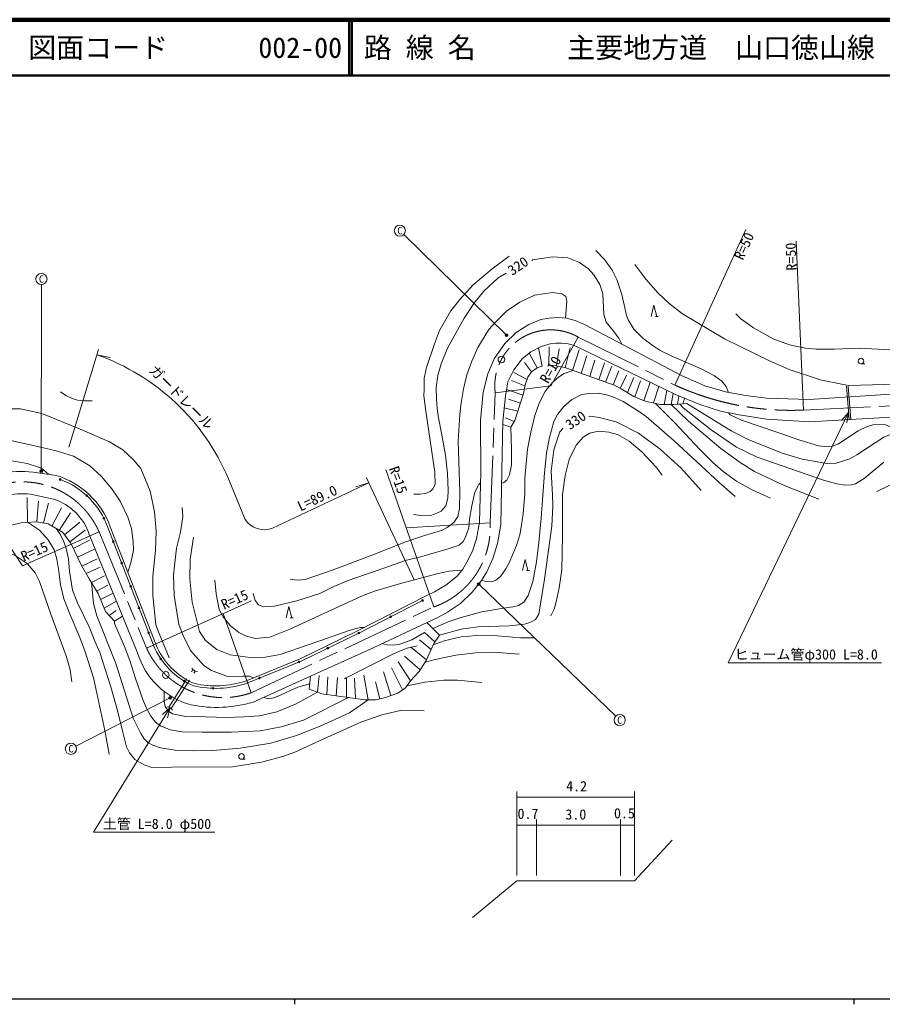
# Model space of a CAD drawing. Units: millimetres, scale not verified, with parts at other scales. Extents: x 40000 to 680000, y 20000 to 380000.
# Drawn here: x 118850 to 273062, y 204000 to 380000 of the extents above; entities that cross this region are included whole.
import ezdxf
from ezdxf.enums import TextEntityAlignment as Align

# ---------------------------------------------------------------- set-up
doc = ezdxf.new("R2010")
doc.units = ezdxf.units.MM
doc.header["$LTSCALE"] = 1000
doc.linetypes.add('CHAIN', pattern=[18.5, 12, -1.5, 3.5, -1.5])
doc.linetypes.add('DASHED', pattern=[7.5, 6, -1.5])
for name, color, linetype, lineweight in [('M-BGD', 7, 'Continuous', 13), ('M-BMK', 2, 'CHAIN', 13), ('M-BMK-SRVR', 3, 'Continuous', 13), ('M-STR-HTXT', 7, 'Continuous', 13), ('M-STR-STRC', 7, 'Continuous', 13), ('M-TTL', 2, 'Continuous', 140), ('M-TTL-BAND', 7, 'Continuous', 25), ('M-TTL-LINE', 7, 'Continuous', 50)]:
    doc.layers.add(name, color=color, linetype=linetype, lineweight=lineweight)
doc.layers.add('M-TTL-TXT', color=7, linetype='Continuous')
doc.styles.add('ＭＳ ゴシック', font='')
doc.styles.get('ＭＳ ゴシック').set_extended_font_data('MS Gothic')

msp = doc.modelspace()

# ---------------------------------------------------------------- hatches: boundary and pattern name
at = {"layer": 'M-BGD'}
for points in [[(125924, 297822, -0.41421), (126074, 297972, -0.41421), (126224, 297822, -1)], [(130682, 294920, -0.41421), (130832, 295070, -0.41421), (130982, 294920, -1)], [(133751, 290877, -0.41421), (133901, 291027, -0.41421), (134051, 290877, -1)], [(135434, 286723, -0.41421), (135584, 286873, -0.41421), (135734, 286723, -1)], [(136931, 282859, -0.41421), (137081, 283009, -0.41421), (137231, 282859, -1)], [(138542, 278702, -0.41421), (138692, 278852, -0.41421), (138842, 278702, -1)], [(190721, 276190, -0.41421), (190871, 276340, -0.41421), (191021, 276190, -1)], [(140042, 274830, -0.41421), (140192, 274980, -0.41421), (140342, 274830, -1)], [(185020, 273278, -0.41421), (185170, 273428, -0.41421), (185320, 273278, -1)], [(141759, 270399, -0.41421), (141909, 270549, -0.41421), (142059, 270399, -1)], [(179318, 270366, -0.41421), (179468, 270516, -0.41421), (179618, 270366, -1)], [(173787, 267676, -0.41421), (173937, 267826, -0.41421), (174087, 267676, -1)], [(143901, 265780, -0.41421), (144051, 265930, -0.41421), (144201, 265780, -1)], [(168642, 265204, -0.41421), (168792, 265354, -0.41421), (168942, 265204, -1)], [(161550, 262307, -0.41421), (161700, 262457, -0.41421), (161850, 262307, -1)], [(148076, 261792, -0.41421), (148226, 261942, -0.41421), (148376, 261792, -1)], [(153284, 260482, -0.41421), (153434, 260632, -0.41421), (153584, 260482, -1)]]:
    msp.add_hatch(color=256, dxfattribs=at).paths.add_polyline_path(points)
at = {"layer": 'M-STR-HTXT'}
for points in [[(205895, 323845, -0.41421), (206145, 323595, -0.41421), (205896, 323345, -1)], [(122887, 299491, -1), (122529, 299141, -1)], [(200912, 278867, -1), (200907, 279367, -1)], [(145511, 258851, -0.41421), (145827, 259009, -0.41421), (145986, 258693, -1)]]:
    msp.add_hatch(color=256, dxfattribs=at).paths.add_polyline_path(points)

# ---------------------------------------------------------------- linework, layer by layer
at = {"layer": 'M-BGD'}
for p, q in [((232488, 326957), (232988, 326957)), ((211338, 317798), (209921, 320412)), ((214801, 318143), (215270, 321190)), ((216343, 317784), (217276, 321352)), ((217699, 317315), (218872, 320993)), ((210349, 317069), (209067, 318711)), ((219214, 316770), (220247, 320004)), ((220799, 316199), (221659, 319170)), ((222389, 315626), (223387, 318635)), ((209551, 315691), (207218, 316914)), ((223594, 315192), (224715, 318045)), ((224934, 314710), (225973, 317254)), ((269256, 318477), (269923, 318477)), ((209168, 314543), (206773, 315490)), ((226173, 314104), (227350, 316488)), ((227506, 313339), (228614, 316052)), ((228806, 312603), (229861, 315419)), ((230458, 311899), (231551, 315178)), ((208835, 312904), (205883, 313893)), ((232180, 311486), (233127, 314411)), ((234058, 311232), (234522, 313733)), ((208362, 311430), (206227, 312181)), ((235308, 311229), (235646, 313186)), ((236419, 311269), (236691, 312727)), ((237410, 311338), (237701, 312316)), ((207905, 310006), (205469, 310608)), ((207277, 308206), (205719, 308841)), ((121267, 299136), (125358, 298534)), ((120169, 294572), (120254, 290153)), ((120754, 295168), (124916, 294294)), ((122232, 293924), (121918, 290250)), ((124027, 293560), (123104, 290034)), ((126307, 292740), (124598, 289491)), ((127914, 291867), (125931, 288714)), ((129586, 290200), (126868, 287889)), ((130578, 288735), (127808, 286644)), ((134618, 289217), (142766, 268188)), ((135040, 289374), (143184, 268354)), ((131318, 286945), (128427, 285478)), ((131291, 287978), (139924, 266816)), ((132328, 285435), (129168, 283926)), ((132706, 283648), (129957, 282305)), ((133252, 282124), (130717, 281017)), ((134004, 280581), (131683, 279388)), ((209465, 281519), (209965, 281519)), ((134592, 278911), (132609, 277839)), ((135570, 277488), (133304, 276347)), ((136162, 276038), (133943, 274800)), ((136101, 274390), (134832, 273503)), ((167229, 273095), (167729, 273095)), ((193068, 268805), (191230, 270490)), ((191586, 265573), (188793, 267835)), ((192396, 267432), (190316, 269179)), ((190430, 263784), (187629, 266212)), ((187306, 260215), (185323, 264133)), ((172069, 259785), (172403, 262781)), ((173770, 259363), (173940, 262511)), ((175440, 259140), (175684, 262422)), ((177299, 258892), (177303, 262379)), ((178871, 258668), (178732, 262288)), ((181126, 258411), (180362, 262858)), ((185218, 259176), (183909, 263445)), ((183208, 258580), (182444, 261636)), ((158502, 247809), (159168, 247809)), ((228751, 226051), (235523, 233343)), ((207751, 226051), (199783, 219537)), ((207751, 226051), (228751, 226051))]:
    msp.add_line(p, q, dxfattribs=at)
at = {"layer": 'M-BGD', "linetype": 'DASHED'}
for p, q in [((267126, 308511), (266662, 314698)), ((267426, 308529), (266967, 314642)), ((145527, 257128), (149802, 263828)), ((145954, 256868), (150223, 263559))]:
    msp.add_line(p, q, dxfattribs=at)
at = {"layer": 'M-BGD'}
for points in [[(245591, 313389), (245164, 314459), (244353, 315357), (243054, 316352), (240706, 317566), (235331, 319926), (233354, 320881), (231904, 321816), (230296, 323016), (228648, 324700), (227607, 326368), (227319, 327127), (226911, 329025), (226503, 330880), (225603, 333546), (224743, 335242), (223395, 337158), (221841, 338731)], [(189320, 295205), (190372, 295174), (191416, 295304), (192228, 295679), (192724, 296124), (193100, 296945), (193076, 299113), (191429, 309998), (191121, 312789), (191160, 313871), (191180, 315926), (191562, 317809), (192982, 322060), (193874, 324415), (195955, 327985), (197537, 329999), (199934, 332591), (203301, 335484), (206334, 337750)], [(210388, 336980), (210537, 337048), (214098, 337602), (216868, 337418), (218918, 336614), (220554, 335442), (221476, 334387), (222556, 332690), (223109, 330985), (223277, 327311), (223723, 325951), (224826, 324564), (225933, 323064), (226507, 322017)], [(279042, 313236), (278651, 313828), (278009, 314366), (276928, 314726), (275575, 314861), (266988, 314638), (265823, 314853), (262193, 315580), (256408, 317460), (253030, 318941), (244861, 322926), (237363, 327405), (234888, 329310), (232975, 331121), (230766, 333629), (228822, 336232)], [(189281, 291561), (190588, 291395), (192522, 291440), (193423, 291797), (194210, 292129), (195018, 293083), (195399, 294453), (195430, 295932), (195342, 298860), (194984, 302178), (194262, 306071), (193721, 308861), (193503, 310529), (193349, 312178), (193294, 314247), (193612, 316394), (194219, 318492), (195301, 321302), (198299, 326653), (200059, 329278), (201822, 331450), (204381, 333838), (205790, 334688)], [(167209, 279987), (168432, 279802), (169888, 279964), (174882, 281643), (181974, 284362), (187674, 286612), (191011, 287750), (194275, 288717), (195261, 289229), (196460, 290128), (197152, 291173), (197468, 292613), (197556, 295577), (197266, 304651), (197509, 309451), (197761, 311502), (198214, 314033), (198801, 316546), (199664, 318949), (200782, 321430), (202692, 324614), (203964, 325967), (205903, 327900), (208234, 329517), (210877, 330760), (214077, 331228), (215794, 331022), (216495, 330498), (216639, 329705), (216440, 326662)], [(231738, 326957), (232238, 328957), (232738, 326957)], [(306683, 297278), (306746, 298024), (306529, 298787), (305637, 300032), (303692, 302297), (299711, 306472), (296763, 309182), (294733, 310775), (289598, 314269), (284887, 317335), (282831, 318432), (280567, 319474), (278856, 320106), (275403, 320909), (272321, 321095), (268922, 321291), (264446, 321120), (261209, 321078), (259348, 321299), (256443, 321870), (253573, 322928), (250032, 324896), (247743, 326549), (246887, 327420)], [(159193, 261769), (168991, 265771), (179267, 270768), (191522, 277027), (193030, 277758), (195025, 278948), (197077, 280551), (198093, 281770), (198813, 283007), (199794, 285004), (200519, 287215), (201052, 290154), (201317, 299017), (201224, 308336), (201732, 313450), (202516, 316722), (203667, 319358), (205592, 322116), (207589, 324077), (209850, 325487), (212027, 326435), (213491, 326674), (215028, 326755), (216624, 326650), (218181, 326219), (219840, 325530), (237267, 316348), (241348, 314523), (245056, 313491), (248601, 312817), (252341, 312374), (259986, 312099), (277333, 313247)], [(160572, 258011), (170835, 262652), (181129, 267325), (193591, 273143), (195349, 274076), (197627, 275644), (199765, 277653), (201411, 279760), (202347, 281314), (203422, 283662), (204277, 286343), (204878, 289785), (205050, 299385), (205226, 308157), (205685, 312783), (206128, 315271), (207174, 317393), (208685, 319387), (210203, 320645), (212077, 321609), (213677, 322033), (214681, 322177), (215714, 322192), (216665, 322124), (217782, 321809), (218392, 321582), (236069, 312980), (240442, 311202), (244121, 310011), (247465, 309340), (252443, 308607), (260047, 308094), (277790, 309140)], [(205215, 307622), (206636, 307142), (207385, 308383), (208918, 313162), (209197, 314703), (209697, 316098), (210349, 317069), (211338, 317798), (212278, 318061), (211619, 321373)], [(213512, 321521), (213432, 318236), (214801, 318143), (216502, 317747), (225096, 314651), (226360, 314010), (228653, 312668), (230659, 311814), (233354, 311234), (235820, 311228), (238125, 311387), (246027, 306535), (249099, 304986), (255138, 302524), (258717, 301466), (263220, 300688), (264827, 300737), (267242, 301477), (268534, 302228), (273360, 305386), (275853, 306377), (277601, 306594)], [(201449, 279822), (202114, 279593), (203229, 279542), (203951, 279820), (204816, 280497), (205776, 281841), (206380, 282894), (207687, 285983), (208265, 287940), (208512, 289312), (208847, 291672), (209128, 295288), (209165, 298040), (209647, 303251), (210226, 306270), (210935, 309279), (211737, 311433), (212861, 313683), (214157, 315204), (215146, 316089), (216191, 316784), (217773, 317289)], [(126152, 313473), (127110, 312809), (128251, 312278), (129194, 311981), (130366, 311857), (131779, 311847)], [(192733, 271147), (195476, 272357), (197783, 273159), (201440, 274170), (205352, 274826), (207007, 275056), (208042, 275258), (208965, 275895), (209749, 277073), (210576, 279593), (211220, 283103), (211663, 286521), (212050, 290868), (212694, 298972), (213016, 302527), (213480, 305102), (214335, 308154), (215011, 309437), (216153, 310835), (217557, 312097), (219369, 312984), (220655, 313199), (222245, 313232), (223784, 312954), (225198, 312494), (226722, 311731), (229282, 310138), (230834, 309068), (235928, 304642), (243888, 297288), (246769, 294800)], [(116220, 310449), (118996, 310451), (122800, 309614), (129514, 306888), (134927, 304518), (137309, 303134), (139129, 301400), (140535, 299760), (142149, 295723), (142922, 292058), (143221, 288588), (143123, 285127), (142643, 280516), (142672, 277058), (143208, 271836), (143760, 270276), (145591, 265935)], [(232491, 311420), (235911, 307985), (240479, 303106), (242684, 300915), (244639, 299250), (247016, 297519), (249783, 295944), (253100, 294475)], [(235308, 311229), (238414, 308228), (244215, 303326), (247674, 300845), (250211, 299246), (255501, 296741), (261742, 294296)], [(236848, 311299), (237464, 310624), (242476, 306665), (246996, 303573), (250667, 301792), (262527, 297683), (264933, 297030), (266425, 296777), (267529, 296872), (268263, 297048), (269800, 297965), (273315, 300883)], [(220609, 309076), (220964, 309144), (222464, 308915), (225463, 308120), (229490, 306093), (233346, 303237), (237033, 299866), (240701, 295852)], [(245560, 309723), (245844, 309356), (247871, 308401), (254548, 306145), (258166, 304918), (261642, 303803), (262748, 303724), (264157, 303781), (265238, 304174), (268736, 306481), (270236, 307223), (271358, 307595), (273429, 307653), (274841, 307127), (276873, 306682), (277580, 306599), (279820, 306080), (284659, 303922), (285931, 307431)], [(193888, 269981), (197790, 271057), (200813, 271497), (206410, 271644), (209116, 271936), (210050, 272239), (211040, 272810), (211652, 273731), (212654, 280006), (213969, 289467), (214164, 293088), (214107, 295092), (213888, 299273), (214339, 303086), (215425, 306330), (215983, 306979)], [(205008, 297080), (205415, 297290), (205949, 297688), (206443, 298630), (206761, 300354), (206797, 303196), (206636, 307142)], [(213804, 273454), (214395, 274652), (214768, 275958), (215292, 278422), (215766, 281689), (215867, 287780), (215882, 295111), (216350, 298517), (217067, 301389), (218311, 303972), (219582, 305376), (220754, 306082), (222299, 306424), (224147, 306298), (225725, 305828), (227792, 304666), (230131, 302718), (232621, 300004), (233689, 298557)], [(117499, 304713), (121531, 303812), (125392, 302963), (128490, 301982), (129490, 301401), (131371, 300237), (133447, 298334), (135297, 296165), (136827, 293946), (138197, 291069), (138818, 289031), (139148, 286734), (139212, 285195), (138741, 282886), (138180, 281270)], [(63881, 287792), (65365, 288924), (67427, 290125), (69317, 291009), (72120, 291702), (75732, 292081), (78249, 292080), (83522, 291740), (88033, 291360), (91711, 291165), (93294, 291306), (95788, 291726), (98323, 292508), (100601, 293841), (107923, 298815), (110165, 300004), (113059, 301010), (114843, 301110), (117428, 301124), (120214, 300699), (122724, 299847), (123977, 298737)], [(272093, 295647), (274146, 296696), (276391, 297347), (278309, 297588), (280254, 297602), (282394, 297385), (284404, 296686), (287106, 295238), (289781, 293287), (292002, 291127), (295686, 286743), (297020, 284969), (298742, 282443), (300405, 279249), (301177, 277472)], [(160617, 277413), (160967, 276185), (161572, 275408), (162458, 275026), (164390, 275138), (168408, 276115), (172482, 277445), (175028, 278682), (177599, 279734), (183769, 281874), (188014, 283393), (190763, 284052), (195474, 285402), (197394, 286050), (198152, 286737), (198574, 287505), (199136, 289185), (199285, 290742), (199666, 293093), (200227, 295568), (200912, 296911), (201265, 297289)], [(147901, 292815), (148014, 291200), (147623, 288422), (146895, 285536), (146534, 282394), (146367, 280699), (146473, 277050), (147273, 271896), (148050, 269924), (149378, 267222), (151767, 264581), (153162, 263666), (156170, 262544), (158766, 262682), (159951, 262628), (160590, 262339)], [(98436, 283642), (98736, 282594), (100775, 282691), (102764, 283002), (107106, 285219), (108357, 285670), (115628, 289233), (119102, 290086), (121918, 290250), (123921, 289885), (126493, 288387), (127977, 286421), (129879, 282437), (131283, 280056), (132864, 277412), (134188, 274208), (135773, 272473), (137254, 273359)], [(120254, 290153), (122377, 288726), (123970, 287023), (124992, 285242), (125503, 283589), (125847, 281401), (126175, 279003), (126752, 276467), (127859, 273610), (129588, 269554), (130521, 267159), (132075, 262338), (132638, 259615), (134086, 252969), (134858, 248702)], [(125427, 289007), (126047, 288077), (126707, 286851), (127170, 285490), (127574, 283649), (127756, 281407), (128318, 278005), (129213, 275779), (131241, 271465), (132299, 268928), (133197, 266864), (135147, 260743), (136379, 256270), (137264, 252655), (137932, 250029), (138463, 248956), (139426, 247774), (141117, 246784), (142489, 246359), (146000, 246369), (156887, 246420), (162055, 247265), (165891, 248286), (168016, 249074), (173206, 251474), (179851, 254459), (183594, 255773), (186948, 256524), (191163, 256482)], [(149896, 287480), (149301, 283541), (149290, 280075), (149692, 275857), (150978, 270667), (152060, 269002), (154087, 267425), (156486, 266495), (160063, 265968), (162738, 266078), (165437, 266530), (173860, 269447), (177768, 270791), (179708, 271327), (180464, 271380)], [(72146, 275062), (74181, 276267), (76789, 277116), (79398, 277741), (83303, 277971), (87601, 277625), (95285, 276687), (98194, 276766), (99843, 277176), (102549, 278581), (109562, 283317), (111792, 284272), (113251, 284749), (114891, 284884), (116736, 284747), (118055, 284249), (120214, 282783), (121609, 281143), (122415, 279587), (124400, 273733), (127147, 266266), (127898, 263788), (128164, 261641)], [(208715, 281519), (209215, 283519), (209715, 281519)], [(153716, 279806), (153958, 277401), (154515, 274584), (155234, 273270), (156519, 271668), (158021, 270454), (159225, 269839), (160972, 269384), (163563, 269609), (167158, 271034), (174635, 274492), (179950, 276967), (182251, 277855), (186522, 279120), (193403, 280956), (195556, 281408), (197935, 281581)], [(131683, 279388), (132023, 275661), (132660, 273446), (136041, 264941), (139155, 255170), (140489, 252399), (141127, 251476), (141750, 250802), (142648, 250296), (144004, 249831), (146627, 249411), (149934, 249329), (153352, 249381), (158264, 249795), (163756, 250660), (168315, 252032), (172554, 253733), (177822, 256087), (181126, 258411)], [(159348, 261346), (169175, 265360), (179468, 270366), (190871, 276190)], [(166479, 273095), (166979, 275095), (167479, 273095)], [(135773, 272473), (135811, 272057), (137611, 267950), (138524, 265466), (139553, 262258), (140922, 258317), (141557, 256831), (142321, 255528), (143159, 254416), (144028, 253760), (145730, 253055), (147902, 252689), (151480, 252626), (156709, 252631), (161852, 252904), (165568, 253614), (169580, 254815), (177646, 258846)], [(188741, 261818), (190245, 263503), (191531, 265447), (192870, 268521), (193888, 269981), (191653, 272238)], [(183634, 268494), (184497, 268234), (185600, 268176), (186821, 268364), (188952, 269160), (191230, 270490)], [(192765, 268281), (194746, 268968), (197757, 269679), (200538, 269906), (204282, 269872), (208375, 269503), (210736, 269515)], [(176912, 262194), (177236, 262344), (185571, 266580), (186762, 267112), (188094, 267669), (189885, 268095)], [(191342, 265162), (193150, 265646), (196826, 266405), (200372, 266810), (203576, 266920), (208135, 266609)], [(170835, 262652), (170612, 260331), (172875, 259482), (178006, 258798), (180536, 258417), (182477, 258398), (184262, 258843), (186480, 259616), (187815, 260584), (188741, 261818), (186536, 265213)], [(162436, 258854), (163314, 258610), (164040, 258722), (165158, 259111), (168587, 260677), (170704, 261288)], [(188062, 260913), (191289, 261605), (194704, 261950), (197114, 261911), (201485, 261532)], [(144669, 259935), (144695, 258163), (144861, 257210), (145502, 256342), (146168, 255932), (148235, 255529), (155899, 255281), (158948, 255384), (161709, 255578), (164799, 256295), (168135, 257634), (172069, 259785)]]:
    msp.add_lwpolyline(points, dxfattribs=at)
for centre, radius in [((269256, 318977), 500), ((126074, 297822), 150), ((130832, 294920), 150), ((133901, 290877), 150), ((135584, 286723), 150), ((137081, 282859), 150), ((138692, 278702), 150), ((190871, 276190), 150), ((140192, 274830), 150), ((185170, 273278), 150), ((141909, 270399), 150), ((179468, 270366), 150), ((173937, 267676), 150), ((144051, 265780), 150), ((168792, 265204), 150), ((161700, 262307), 150), ((148226, 261792), 150), ((153434, 260482), 150), ((158502, 248309), 500)]:
    msp.add_circle(centre, radius, dxfattribs=at)
for centre, radius, start, end in [((119280, 281735), 17514, 83.48543, 122.82056), ((121134, 284373), 14778, 19.78144, 73.39152), ((121134, 284373), 14328, 19.75967, 69.83289), ((119280, 281735), 13514, 83.74105, 122.29353), ((121874, 284847), 9924, 18.39244, 72.15046), ((155201, 273276), 13436, 202.25431, 247.05882), ((155201, 273276), 12986, 202.27279, 246.87786), ((153138, 270852), 13817, 196.98377, 254.84699), ((150552, 264539), 1033, 205.828, 273.2966), ((153841, 278383), 17905, 257.4952, 287.91127), ((153841, 278383), 17455, 257.63041, 287.85605), ((145240, 256175), 995, 25.22767, 91.99771), ((154030, 280478), 23400, 258.90257, 286.23426)]:
    msp.add_arc(centre, radius, start, end, dxfattribs=at)
at = {"layer": 'M-BMK'}
for p, q in [((218704, 323267), (235982, 314689)), ((202934, 290044), (203867, 313283)), ((258970, 310218), (278856, 311196)), ((133029, 288481), (141533, 267689)), ((160237, 259693), (192901, 275037))]:
    msp.add_line(p, q, dxfattribs=at)
for centre, radius, start, end in [((213785, 314560), 10000, 60.5358, 187.33922), ((256756, 360168), 50000, 245.44952, 272.53793), ((119323, 282388), 15000, 23.96593, 123.30372), ((187958, 289199), 15000, 289.24014, 3.22873), ((155219, 273829), 15000, 204.1631, 289.54404)]:
    msp.add_arc(centre, radius, start, end, dxfattribs=at)
at = {"layer": 'M-BMK-SRVR'}
for centre in [(204962, 319267), (144987, 262861)]:
    msp.add_circle(centre, 600, dxfattribs=at)
at = {"layer": 'M-STR-HTXT'}
for p, q in [((205895, 323595), (187521, 341591)), ((235982, 314689), (248690, 342509)), ((258970, 310218), (257633, 340383)), ((122708, 299316), (122737, 332642)), ((218704, 323267), (213785, 314560)), ((127641, 303586), (132926, 321065)), ((132636, 320107), (135041, 319613)), ((203867, 313283), (213785, 314560)), ((267032, 309770), (245480, 265028)), ((267032, 309770), (265764, 308383)), ((267032, 309770), (266737, 307914)), ((192901, 275037), (184326, 299606)), ((156169, 297945), (159148, 290661)), ((189368, 279880), (180850, 298102)), ((164063, 289112), (181274, 297196)), ((181274, 297196), (178928, 296472)), ((119323, 282388), (111087, 294924)), ((202934, 290044), (187958, 289199)), ((119323, 282388), (133029, 288481)), ((200910, 279117), (225397, 255498)), ((141533, 267689), (160269, 276095)), ((160237, 259693), (155219, 273829)), ((245480, 265028), (272895, 265028)), ((145749, 258772), (128888, 250134)), ((145758, 257025), (132068, 234744)), ((145758, 257025), (144355, 255774)), ((145758, 257025), (145276, 255208)), ((207751, 242051), (207751, 227051)), ((228751, 242051), (228751, 227051)), ((207751, 241051), (228751, 241051)), ((207751, 236051), (228751, 236051)), ((211251, 237051), (211251, 227051)), ((226251, 237051), (226251, 227051)), ((132068, 234744), (153715, 234744))]:
    msp.add_line(p, q, dxfattribs=at)
for centre in [(205895, 323595), (122708, 299316), (200910, 279117), (145749, 258772)]:
    msp.add_circle(centre, 250, dxfattribs=at)
for centre, radius, start, end in [((119335, 282409), 39976, 22.8688, 70.56626), ((162572, 292952), 4120, 213.78693, 291.217)]:
    msp.add_arc(centre, radius, start, end, dxfattribs=at)
at = {"layer": 'M-STR-STRC'}
for centre in [(186807, 342290), (122738, 333642), (226117, 254803), (127998, 249678)]:
    msp.add_circle(centre, 1000, dxfattribs=at)
at = {"layer": 'M-TTL'}
msp.add_line((680000, 380000), (40000, 380000), dxfattribs=at)
at = {"layer": 'M-TTL-BAND'}
for p, q in [((40000, 205000), (579000, 205000)), ((168000, 205000), (168000, 204000)), ((268000, 205000), (268000, 204000))]:
    msp.add_line(p, q, dxfattribs=at)
at = {"layer": 'M-TTL-LINE'}
for p, q in [((177750, 380000), (177750, 370000)), ((178250, 380000), (178250, 370000)), ((40000, 370000), (680000, 370000))]:
    msp.add_line(p, q, dxfattribs=at)

# ---------------------------------------------------------------- texts
at = {"layer": 'M-BGD', "style": 'ＭＳ ゴシック'}
for s, p in [('320', (207933, 335996)), ('330', (218245, 308418))]:
    msp.add_text(s, height=1833, rotation=34.254, dxfattribs=at).set_placement(p, align=Align.MIDDLE_CENTER)
at = {"layer": 'M-STR-HTXT', "style": 'ＭＳ ゴシック'}
msp.add_text('R=50', height=1833, rotation=65.45, dxfattribs=at).set_placement((246472, 337654), align=Align.TOP_LEFT)
for s, rotation, p in [('R=50', 92.538, (258320, 335219)), ('R=10', 60.536, (213785, 314560)), ('R=15', 289.24, (184326, 299606)), ('R=15', 23.966, (119803, 282601)), ('R=15', 24.163, (155605, 274002))]:
    msp.add_text(s, height=1833, rotation=rotation, dxfattribs=at).set_placement(p, align=Align.BOTTOM_LEFT)
for s, rotation, p in [('ガードレール', 315, (146743, 311511)), ('L=89.0', 25, (172668, 293154))]:
    msp.add_text(s, height=1833, rotation=rotation, dxfattribs=at).set_placement(p, align=Align.BOTTOM_CENTER)
for s, p in [('ヒューム管φ300 L=8.0', (246645, 265078)), ('土管 L=8.0 φ500', (133715, 234794))]:
    msp.add_text(s, height=1833, dxfattribs=at).set_placement(p, align=Align.BOTTOM_LEFT)
for s, p in [('4.2', (220284, 241532)), ('0.7', (211585, 236603)), ('3.0', (220141, 236473)), ('0.5', (228835, 236687))]:
    msp.add_text(s, height=1833, dxfattribs=at).set_placement(p, align=Align.BOTTOM_RIGHT)
at = {"layer": 'M-STR-STRC', "style": 'ＭＳ ゴシック'}
for p in [(186807, 342290), (122738, 333642), (226117, 254803), (127998, 249678)]:
    msp.add_text('C', height=1320, dxfattribs=at).set_placement(p, align=Align.MIDDLE_CENTER)
at = {"layer": 'M-TTL-TXT', "style": 'ＭＳ ゴシック'}
for s, p in [('図面コード', (120380, 375000)), ('002-00', (161521, 375000)), ('路 線 名', (180380, 375000)), ('主要地方道\u3000山口徳山線', (216734, 375000))]:
    msp.add_text(s, height=3666, dxfattribs=at).set_placement(p, align=Align.MIDDLE_LEFT)

doc.saveas('drawing.dxf')
